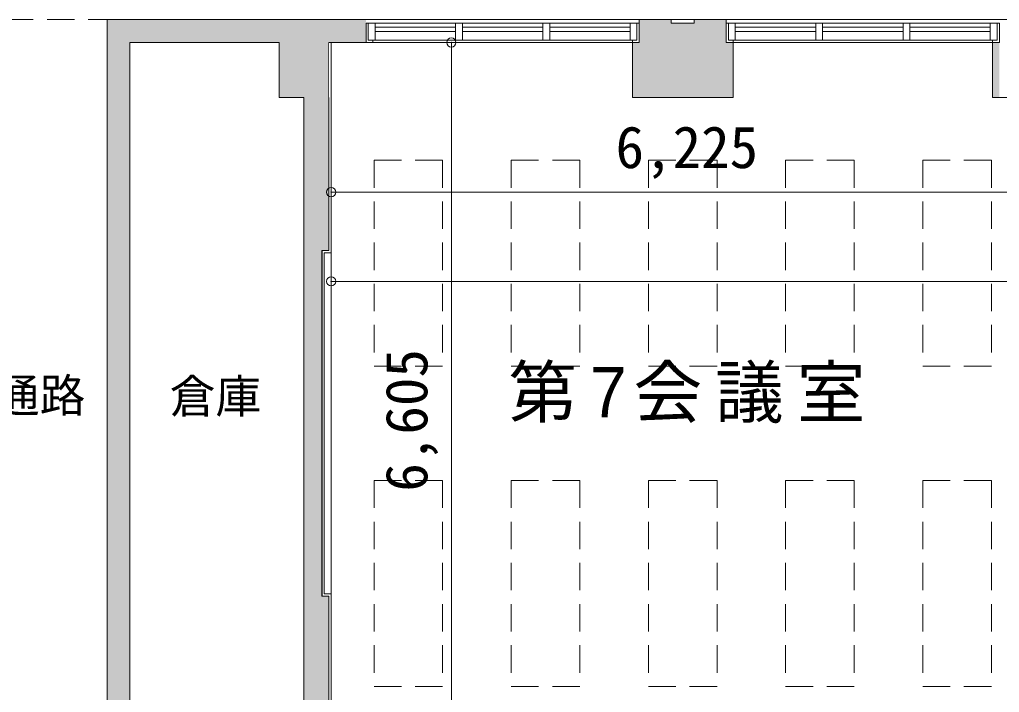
# Model space of a CAD drawing. Units: millimetres, scale not verified. Extents: x -41541 to 40812, y -111456 to -40681.
# Drawn here: x -1216 to 7354, y -47669 to -41786 of the extents above; entities that cross this region are included whole.
import ezdxf
from ezdxf.enums import TextEntityAlignment as Align

# ---------------------------------------------------------------- set-up
doc = ezdxf.new("R2010")
doc.units = ezdxf.units.MM
doc.header["$LTSCALE"] = 200
doc.header["$PDMODE"] = 32
doc.header["$PDSIZE"] = 80
doc.linetypes.add('DASHED1', pattern=[1.8, 1.2, -0.6])
for name, color, linetype, lineweight in [('0-1_躯体', 7, 'Continuous', 9), ('0-2_建具', 7, 'Continuous', 9), ('0-6_寸法', 4, 'Continuous', 5), ('0-8_備品', 2, 'DASHED1', 5)]:
    doc.layers.add(name, color=color, linetype=linetype, lineweight=lineweight)
doc.layers.add('0-4_室名', color=7, linetype='Continuous')
doc.styles.add('ＭＳ ゴシック', font='')
doc.styles.add('ＭＳ Ｐゴシック', font='')
doc.styles.get('ＭＳ ゴシック').set_extended_font_data('MS Gothic')
doc.styles.get('ＭＳ Ｐゴシック').set_extended_font_data('MS PGothic')

msp = doc.modelspace()

# ---------------------------------------------------------------- linework, layer by layer
at = {"layer": '0-1_躯体', "linetype": 'DASHED1'}
msp.add_line((-1336.1, -41786.2), (-451.1, -41786.2), dxfattribs=at)
at = {"layer": '0-1_躯体'}
for p, q in [((-451.1, -44179.4), (-451.1, -41786.2)), ((-451.1, -41786.2), (1605.9, -41786.2)), ((1533.9, -41786.2), (1813.9, -41786.2)), ((4203.9, -41786.2), (4203.9, -41986.2)), ((4683.9, -41786.2), (4963.9, -41786.2)), ((4683.9, -41786.2), (4683.9, -41816.2)), ((4963.9, -41986.2), (4963.9, -41786.2)), ((-251.1, -44179.4), (-251.1, -41986.2)), ((-251.1, -41986.2), (1053.9, -41986.2)), ((1053.9, -42466.2), (1053.9, -41986.2)), ((1488.9, -41986.2), (1488.9, -43806.2)), ((4143.9, -42466.2), (4143.9, -41986.2)), ((7353.9, -41986.2), (4963.9, -41986.2)), ((5023.9, -42466.2), (5023.9, -41986.2)), ((7293.9, -42466.2), (7293.9, -41986.2)), ((1268.9, -42466.2), (1053.9, -42466.2)), ((1268.9, -48591.2), (1268.9, -42466.2)), ((5023.9, -42466.2), (4143.9, -42466.2)), ((8173.9, -42466.2), (7293.9, -42466.2)), ((1488.9, -43806.2), (1429.2, -43806.2)), ((1429.2, -43806.2), (1429.2, -46826.2)), ((-451.1, -46106.8), (-451.1, -44114.1)), ((-251.1, -46106.8), (-251.1, -44114.1)), ((-451.1, -46008.8), (-451.1, -48791.2)), ((-251.1, -48591.2), (-251.1, -46008.8)), ((1428.9, -46826.2), (1488.9, -46826.2)), ((1488.9, -48591.2), (1488.9, -46826.2))]:
    msp.add_line(p, q, dxfattribs=at)
for points in [[(1839.9, -41786.2), (4317.6, -41786.2), (16827.6, -41786.2)], [(4483.9, -41786.2), (4483.9, -41816.2), (4683.9, -41816.2)]]:
    msp.add_lwpolyline(points, dxfattribs=at)
at = {"layer": '0-1_躯体', "color": 9}
for points in [[(-451.1, -41786.2), (-451.1, -48591.2), (-251.1, -41786.2), (-251.1, -48591.2)], [(4483.9, -41786.2), (4203.9, -41786.2), (4483.9, -41986.2), (4203.9, -41986.2)], [(4483.9, -41816.2), (4483.9, -41986.2), (4683.9, -41816.2), (4683.9, -41986.2)], [(4683.9, -41786.2), (4683.9, -41986.2), (4963.9, -41786.2), (4963.9, -41986.2)], [(1053.9, -41986.2), (1053.9, -42466.2), (1429.2, -41986.2), (1429.2, -42466.2)], [(5023.9, -41986.2), (4143.9, -41986.2), (5023.9, -42466.2), (4143.9, -42466.2)], [(7353.8, -41986.2), (7293.9, -41986.2), (7353.8, -42466.2), (7293.9, -42466.2)], [(1268.9, -42466.2), (1268.9, -48591.2), (1429.2, -42466.2), (1429.2, -48591.2)], [(1488.9, -46826.2), (1429.2, -46826.2), (1488.9, -48591.2), (1429.2, -48591.2)]]:
    msp.add_solid(points, dxfattribs=at)
at = {"layer": '0-2_建具'}
for p, q in [((1814, -41786.2), (1829, -41786.2)), ((1814, -41786.2), (17116.4, -41786.2)), ((1849.2, -41816.2), (1814, -41816.2)), ((1814, -41986.2), (1814, -41816.2)), ((1833.9, -41816.2), (1833.9, -41966.2)), ((1849.2, -41816.2), (4203.8, -41816.2)), ((1893.9, -41816.2), (1893.9, -41966.2)), ((2597.6, -41816.2), (2597.6, -41966.2)), ((2657.6, -41816.2), (2657.6, -41966.2)), ((3360.9, -41816.2), (3360.9, -41966.2)), ((3420.9, -41816.2), (3420.9, -41966.2)), ((4123.9, -41816.2), (4123.9, -41966.2)), ((4183.9, -41816.2), (4183.9, -41966.2)), ((4203.8, -41986.2), (4203.8, -41816.2)), ((4999.2, -41816.2), (4964, -41816.2)), ((4964, -41986.2), (4964, -41816.2)), ((4983.9, -41816.2), (4983.9, -41966.2)), ((4999.2, -41816.2), (7353.8, -41816.2)), ((5043.9, -41816.2), (5043.9, -41966.2)), ((5747.6, -41816.2), (5747.6, -41966.2)), ((5807.6, -41816.2), (5807.6, -41966.2)), ((6510.9, -41816.2), (6510.9, -41966.2)), ((6570.9, -41816.2), (6570.9, -41966.2)), ((7273.9, -41816.2), (7273.9, -41966.2)), ((7333.9, -41816.2), (7333.9, -41966.2)), ((7353.8, -41986.2), (7353.8, -41816.2)), ((1893.9, -41853.7), (2597.6, -41853.7)), ((1893.9, -41891.2), (2597.6, -41891.2)), ((2657.6, -41853.7), (3360.9, -41853.7)), ((2657.6, -41891.2), (3360.9, -41891.2)), ((4123.9, -41853.7), (3420.9, -41853.7)), ((4123.9, -41891.2), (3420.9, -41891.2)), ((5043.9, -41853.7), (5747.6, -41853.7)), ((5043.9, -41891.2), (5747.6, -41891.2)), ((5807.6, -41853.7), (6510.9, -41853.7)), ((5807.6, -41891.2), (6510.9, -41891.2)), ((7273.9, -41853.7), (6570.9, -41853.7)), ((7273.9, -41891.2), (6570.9, -41891.2)), ((1814, -41986.2), (4183.9, -41986.2)), ((4183.9, -41966.2), (1833.9, -41966.2)), ((1873.9, -41986.2), (1873.9, -41966.2)), ((4143.8, -41966.2), (4143.8, -41986.2)), ((4203.8, -41986.2), (4143.8, -41986.2)), ((4964, -41986.2), (7333.9, -41986.2)), ((7333.9, -41966.2), (4983.9, -41966.2)), ((5023.9, -41986.2), (5023.9, -41966.2)), ((7293.8, -41966.2), (7293.8, -41986.2)), ((7353.8, -41986.2), (7293.8, -41986.2)), ((1428.9, -43806.2), (1488.8, -43806.2)), ((1428.9, -46826.2), (1428.9, -43806.2)), ((1508.8, -43826.2), (1448.9, -43826.2)), ((1448.9, -43826.2), (1448.9, -46806.2)), ((1488.9, -46826.2), (1428.9, -46826.2)), ((1448.9, -46806.2), (1508.9, -46806.2))]:
    msp.add_line(p, q, dxfattribs=at)
at = {"layer": '0-6_寸法'}
for p, q in [((2560.7, -41986.2), (2560.7, -48591.2)), ((1508.9, -43294.6), (1508.9, -42871)), ((1508.9, -44075.3), (1508.9, -43280.8))]:
    msp.add_line(p, q, dxfattribs=at)
for p in [(2560.7, -41986.2), (1508.9, -43294.6), (1508.9, -44075.3)]:
    msp.add_point(p, dxfattribs=at)
at = {"layer": '0-8_備品'}
for p, q in [((1883.9, -43016.2), (2483.9, -43016.2)), ((1883.9, -43016.2), (1883.9, -44816.2)), ((2483.9, -43016.2), (2483.9, -44816.2)), ((2483.9, -43016.2), (2483.9, -44816.2)), ((2483.9, -43016.2), (2483.9, -44816.2)), ((3083.9, -43016.2), (3683.9, -43016.2)), ((3083.9, -43016.2), (3083.9, -44816.2)), ((3683.9, -43016.2), (3683.9, -44816.2)), ((3683.9, -43016.2), (3683.9, -44816.2)), ((4283.9, -43016.2), (4883.9, -43016.2)), ((4283.9, -43016.2), (4283.9, -44816.2)), ((4883.9, -43016.2), (4883.9, -44816.2)), ((4883.9, -43016.2), (4883.9, -44816.2)), ((5483.9, -43016.2), (6083.9, -43016.2)), ((5483.9, -43016.2), (5483.9, -44816.2)), ((6083.9, -43016.2), (6083.9, -44816.2)), ((6083.9, -43016.2), (6083.9, -44816.2)), ((6683.9, -43016.2), (7283.9, -43016.2)), ((6683.9, -43016.2), (6683.9, -44816.2)), ((7283.9, -43016.2), (7283.9, -44816.2)), ((1883.9, -44816.2), (2483.9, -44816.2)), ((3083.9, -44816.2), (3683.9, -44816.2)), ((4283.9, -44816.2), (4883.9, -44816.2)), ((5483.9, -44816.2), (6083.9, -44816.2)), ((6683.9, -44816.2), (7283.9, -44816.2)), ((1883.9, -45816.2), (2483.9, -45816.2)), ((1883.9, -45816.2), (1883.9, -47616.2)), ((2483.9, -45816.2), (2483.9, -47616.2)), ((3083.9, -45816.2), (3683.9, -45816.2)), ((3083.9, -45816.2), (3083.9, -47616.2)), ((3683.9, -45816.2), (3683.9, -47616.2)), ((4283.9, -45816.2), (4883.9, -45816.2)), ((4283.9, -45816.2), (4283.9, -47616.2)), ((4283.9, -45816.2), (4883.9, -45816.2)), ((4883.9, -45816.2), (4883.9, -47616.2)), ((5483.9, -45816.2), (6083.9, -45816.2)), ((5483.9, -45816.2), (5483.9, -47616.2)), ((6083.9, -45816.2), (6083.9, -47616.2)), ((6683.9, -45816.2), (7283.9, -45816.2)), ((6683.9, -45816.2), (6683.9, -47616.2)), ((6683.9, -45816.2), (7283.9, -45816.2)), ((7283.9, -45816.2), (7283.9, -47616.2)), ((1883.9, -47616.2), (2483.9, -47616.2)), ((3083.9, -47616.2), (3683.9, -47616.2)), ((4283.9, -47616.2), (4883.9, -47616.2)), ((5483.9, -47616.2), (6083.9, -47616.2)), ((6683.9, -47616.2), (7283.9, -47616.2))]:
    msp.add_line(p, q, dxfattribs=at)
for points in [[(1883.9, -45816.2), (2483.9, -45816.2), (2483.9, -47616.2)], [(3083.9, -45816.2), (3683.9, -45816.2), (3683.9, -47616.2)], [(5483.9, -45816.2), (6083.9, -45816.2), (6083.9, -47616.2)]]:
    msp.add_lwpolyline(points, dxfattribs=at)

# ---------------------------------------------------------------- texts
at = {"layer": '0-4_室名', "style": 'ＭＳ Ｐゴシック'}
for s, p in [('通路', (-1440.8, -45306.9)), ('倉庫', (97, -45314.9))]:
    msp.add_text(s, height=293.3, dxfattribs=at).set_placement(p, align=Align.BOTTOM_LEFT)
at = {"layer": '0-4_室名', "insert": (3058.9, -45316.2), "char_height": 439.9, "attachment_point": 7, "style": 'ＭＳ Ｐゴシック'}
msp.add_mtext('\\T1.19;第7会議室', dxfattribs=at)
at = {"layer": '0-6_寸法', "style": 'ＭＳ ゴシック'}
msp.add_text('6,225', height=366.6, dxfattribs=at).set_placement((3996.4, -43194.6), align=Align.BOTTOM_LEFT)
msp.add_text('6,605', height=366.6, rotation=90, dxfattribs=at).set_placement((2460.7, -45913.7), align=Align.BOTTOM_LEFT)

# ---------------------------------------------------------------- next in the draw order: wipeouts: each hides what was drawn before it
msp.add_wipeout([(1814.2, -41986.2), (1653.9, -41986.2), (1653.9, -48591.2), (1814.2, -48591.2)])

# ---------------------------------------------------------------- next in the draw order: wipeouts: each hides what was drawn before it
msp.add_wipeout([(1653.9, -41986.2), (1508.9, -41986.2), (1508.9, -42466.2), (1653.9, -42466.2)])

# ---------------------------------------------------------------- next in the draw order: wipeouts: each hides what was drawn before it
msp.add_wipeout([(1508.9, -41986.2), (1488.9, -41986.2), (1488.9, -42466.2), (1508.9, -42466.2)])

# ---------------------------------------------------------------- next in the draw order: linework, layer by layer
at = {"layer": '0-1_躯体'}
msp.add_line((1488.9, -42466.2), (1488.9, -41986.2), dxfattribs=at)

# ---------------------------------------------------------------- next in the draw order: wipeouts: each hides what was drawn before it
msp.add_wipeout([(1814.2, -41986.2), (1488.9, -41986.2), (1488.9, -42466.2), (1814.2, -42466.2)])

# ---------------------------------------------------------------- next in the draw order: linework, layer by layer
for p, q in [((4203.9, -41986.2), (1488.9, -41986.2)), ((1508.9, -48591.2), (1508.9, -41986.2))]:
    msp.add_line(p, q, dxfattribs=at)
at = {"layer": '0-1_躯体', "color": 9}
for points in [[(-251.1, -41786.2), (-251.1, -41986.2), (1813.9, -41786.2), (1813.9, -41986.2)], [(1488.9, -41986.2), (1429.2, -41986.2), (1488.9, -43806.2), (1429.2, -43806.2)]]:
    msp.add_solid(points, dxfattribs=at)

# ---------------------------------------------------------------- next in the draw order: wipeouts: each hides what was drawn before it
msp.add_wipeout([(1814.2, -42466.2), (1653.9, -42466.2), (1653.9, -48591.2), (1814.2, -48591.2)])

# ---------------------------------------------------------------- next in the draw order: linework, layer by layer
at = {"layer": '0-6_寸法'}
for p, q in [((7733.9, -43294.6), (1508.9, -43294.6)), ((1508.9, -44075.3), (20473.9, -44075.3))]:
    msp.add_line(p, q, dxfattribs=at)

doc.saveas('drawing.dxf')
